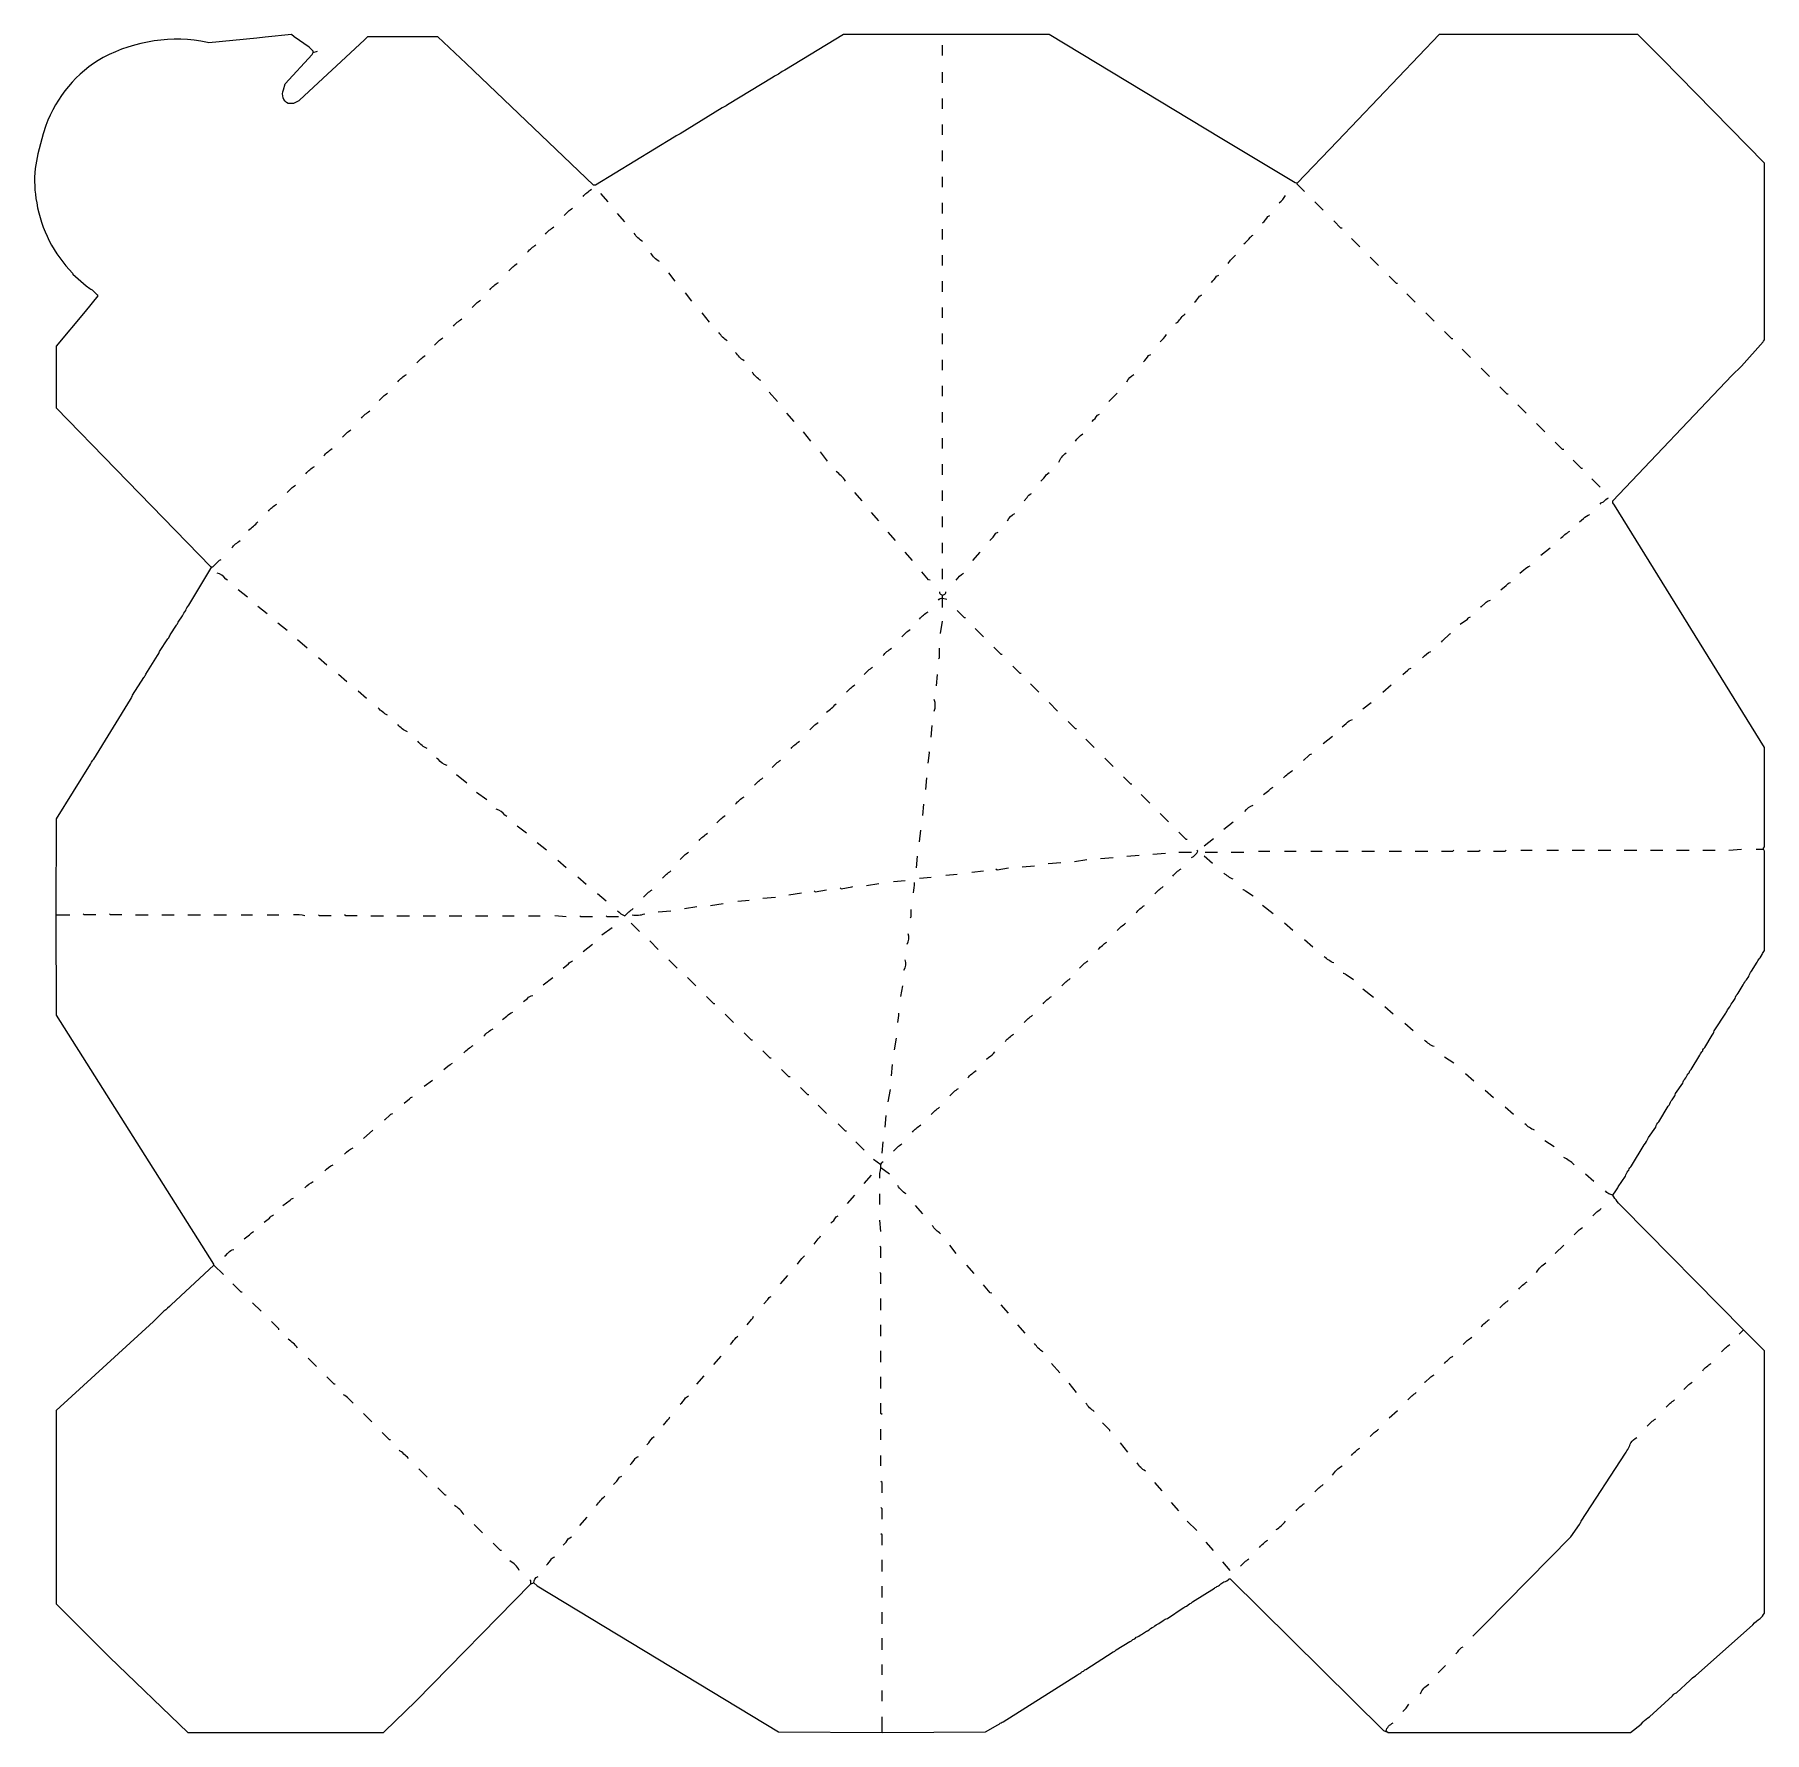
# Model space of a CAD drawing. Extents: x 84 to 1739, y 84 to 1708.
import ezdxf

# ---------------------------------------------------------------- set-up
doc = ezdxf.new("R2010")
doc.units = 0
doc.layers.get('0').update_dxf_attribs({"linetype": 'CONTINUOUS'})

msp = doc.modelspace()

# ---------------------------------------------------------------- linework, layer by layer
at = {"color": 250, "linetype": 'CONTINUOUS'}
for points in [[(351, 1691), (351, 1692), (347, 1696), (332.85, 1705.77), (330, 1708), (304.95, 1705.44), (297.05, 1704.56), (251, 1700), (249.93, 1700.59, 0.173218), (150, 1686, 0.182636), (95.3, 1620.9), (92.7, 1613.1), (87.62, 1594.08), (85, 1580, 0.071647), (86.43, 1547.05, 0.151392), (120.75, 1479.78), (121, 1479), (133.82, 1467.76), (137.18, 1465.24, -0.106979), (145, 1458), (132.8, 1443.1), (105, 1410), (105, 1351), (162.25, 1292.24), (253, 1199), (255, 1199), (259, 1203), (260, 1204, -0.184026), (263, 1206)], [(1299, 1558), (1292, 1565), (1292, 1566), (1290.1, 1566.3), (1220.15, 1608.23), (1055, 1708), (858, 1708), (802, 1674), (800.9, 1673.2, 0.089283), (796, 1670, 0.129316), (790.9, 1667.2), (747.1, 1640.8, -0.065958), (742.1, 1637.8), (702, 1613, 0.129316), (696.9, 1610.2), (696.1, 1609.8), (621, 1564), (619, 1564), (497.24, 1680.25), (470, 1706), (403, 1706), (400, 1703), (337.9, 1645.2), (337.1, 1644.8), (332, 1642), (327, 1642, -0.395498), (322.59, 1655.07), (324, 1661), (350, 1689), (351, 1691), (355, 1692)], [(1594, 598), (1597, 602, 0.120666), (1599, 606), (1606, 616, -0.129316), (1608.8, 621.1), (1609.2, 621.9, -0.113019), (1612, 626), (1624, 646, 0.095345), (1628, 653), (1635, 663, -0.162817), (1638, 668), (1647, 683), (1648, 684, -0.129316), (1650.8, 689.1), (1652, 691, 0.120666), (1654, 695), (1661, 705, -0.129316), (1663.8, 710.1, -0.089283), (1667, 715, -0.212214), (1669, 718), (1677.2, 731.9, -0.113019), (1680, 736, -0.212214), (1682, 739), (1689, 751, 0.120666), (1691, 755), (1702, 772, 0.067868), (1703.8, 775.1), (1705.8, 778.1, -0.089283), (1709, 783), (1711, 786, -0.129316), (1713.8, 791.1), (1718.8, 799.1, -0.089283), (1722, 804), (1724, 807, -0.129316), (1726.8, 812.1), (1732.2, 820.9, -0.113019), (1735, 825), (1737, 828, -0.120666), (1739, 832), (1739, 927), (1738, 929), (1738.2, 929.9), (1739, 931), (1739, 1026), (1595.77, 1257.85), (1594, 1260), (1594, 1262), (1708, 1382), (1717, 1391), (1737.8, 1414.1), (1738.2, 1414.9), (1739, 1416), (1739, 1585), (1641, 1685), (1618, 1708), (1428, 1708), (1330.8, 1606.1), (1292, 1566)], [(609, 1553, -0.071068), (617, 1560)], [(591, 1535, -0.071068), (599, 1542)], [(1275, 1547, 0.071068), (1281, 1554)], [(573, 1517, -0.071068), (581, 1524)], [(1259, 1528, 0.076982), (1264, 1534), (1266, 1535)], [(556, 1500, -0.071068), (564, 1507)], [(666, 1510, -0.117748), (658, 1518)], [(1241, 1508, 0.114296), (1247, 1514, -0.184026), (1250, 1516)], [(682, 1491, -0.149662), (674, 1499)], [(1226, 1489, -0.064905), (1233, 1497)], [(538, 1482, -0.071068), (546, 1489)], [(1210, 1471, 0.087559), (1215, 1477), (1217, 1478)], [(520, 1464, -0.071068), (528, 1471)], [(1194, 1452, 0.083767), (1198, 1457, -0.184026), (1201, 1459)], [(503, 1447, -0.071068), (511, 1454)], [(1176, 1432), (1178, 1433, -0.064905), (1185, 1441)], [(485, 1429, -0.071068), (493, 1436)], [(747, 1415, -0.108858), (739, 1423)], [(467, 1411, -0.071068), (475, 1418)], [(1161, 1414, 0.071068), (1167, 1421)], [(450, 1394, -0.071068), (458, 1401)], [(763, 1396, -0.108858), (755, 1404)], [(1145, 1395, 0.076982), (1150, 1401), (1152, 1402)], [(432, 1376, -0.071068), (440, 1383)], [(779, 1377, -0.107188), (771, 1385)], [(1129, 1376, -0.098559), (1136, 1383)], [(414, 1358, -0.071068), (422, 1365)], [(397, 1341, -0.071068), (405, 1348)], [(1096, 1338, 0.076982), (1101, 1344), (1103, 1345)], [(379, 1323, -0.071068), (387, 1330)], [(1080, 1319, -0.098559), (1087, 1326)], [(361, 1305, -0.071068), (369, 1312)], [(1064, 1299, -0.123106), (1071, 1308)], [(344, 1288, -0.071068), (352, 1295)], [(326, 1270, -0.071068), (334, 1277)], [(860, 1281, 0.100879), (851, 1290)], [(1047, 1281, 0.087559), (1052, 1287), (1055, 1289)], [(308, 1252, -0.071068), (316, 1259)], [(1031, 1262), (1033.8, 1265.1, -0.21987), (1038, 1269)], [(1582, 1259), (1583, 1260), (1585, 1261, -0.09902), (1590, 1265)], [(289, 1234, 0.071068), (298, 1242)], [(1015, 1243, -0.16038), (1022, 1250)], [(1562, 1242), (1566, 1245, -0.162278), (1572, 1249)], [(998, 1224, 0.071068), (1004, 1231), (1006, 1232)], [(1544, 1226, -0.070414), (1553, 1233)], [(273, 1217, -0.071068), (281, 1224)], [(265, 522), (256, 531), (255.77, 531.85), (105.49, 770.01), (105, 866), (105.49, 957.99), (137.8, 1010.1), (138.2, 1010.9, -0.113019), (141, 1015), (176, 1072, 0.120666), (178, 1076), (189, 1093, 0.067868), (190.8, 1096.1), (202, 1114, 0.120666), (204, 1118), (212, 1130, 0.120666), (214, 1134), (220, 1143, 0.067868), (221.8, 1146.1), (225.8, 1152.1, -0.089283), (229, 1157, -0.129316), (231.8, 1162.1), (254, 1199)], [(269, 1186), (267.2, 1187.25, 0.166639), (259, 1193)], [(966, 1186, -0.098559), (973, 1193)], [(1505, 1193), (1509, 1196, -0.084647), (1515, 1200)], [(950, 1175, 1.047367), (956, 1175)], [(1487, 1177), (1492, 1181, -0.150174), (1496, 1184)], [(949, 1167, -0.245916), (953, 1169), (957, 1168)], [(1467, 1161), (1468, 1160.5), (1472, 1164), (1473, 1165, -0.145376), (1477, 1167)], [(931, 1149, -0.071068), (939, 1156)], [(1448, 1144), (1455, 1149, -0.205258), (1458, 1151)], [(914, 1132, -0.071068), (922, 1139)], [(896, 1114, -0.071068), (904, 1121)], [(1412, 1112, -0.110184), (1420, 1118)], [(878, 1096, -0.071068), (886, 1103)], [(1393, 1096), (1398, 1100, -0.184026), (1401, 1102)], [(861, 1079, -0.064905), (869, 1086)], [(422, 1057, -0.08849), (413, 1064)], [(842, 1060, 0.071068), (851, 1068)], [(441, 1041, -0.128393), (432, 1048)], [(826, 1043, -0.071068), (834, 1050)], [(1335, 1046), (1339, 1049, -0.149737), (1345, 1053)], [(460, 1025, -0.128393), (451, 1032)], [(808, 1025, -0.071068), (816, 1032)], [(479, 1009, -0.166639), (470.8, 1014.75), (469, 1016)], [(790, 1007, -0.071068), (798, 1014)], [(1298, 1014), (1298.9, 1014.2), (1303, 1018, -0.184026), (1306, 1020)], [(773, 990, -0.071068), (781, 997)], [(1279, 997, -0.098843), (1288, 1004)], [(755, 972, -0.071068), (763, 979)], [(1260, 981), (1265, 985, -0.150174), (1269, 988)], [(536, 960), (534.2, 961.25, 0.166639), (526, 967)], [(737, 954, -0.071068), (745, 961)], [(1242, 965, -0.137915), (1250, 971)], [(720, 937, -0.071068), (728, 944)], [(1191, 921, 0.223726), (1197, 927), (1196, 928)], [(702, 919, -0.071068), (710, 926)], [(685, 901, -0.071068), (693, 908)], [(925, 887, 0.075231), (926, 897)], [(1173, 903, -0.071068), (1181, 910)], [(1231, 900, -0.084788), (1222, 906)], [(667, 883, -0.071068), (675, 890)], [(1156, 886, -0.071068), (1164, 893)], [(1250, 884), (1242.8, 888.75, 0.114256), (1240, 890)], [(343, 865, 0.079254), (332, 866)], [(642, 870, 0.124796), (649, 865, -0.071068), (657, 872)], [(1138, 868, -0.071068), (1146, 875)], [(919, 838, 0.238593), (920, 848)], [(1120, 851, -0.064905), (1128, 858)], [(1102, 833, -0.071068), (1110, 840)], [(590, 815), (595, 819, -0.150174), (599, 822)], [(1084, 815, -0.071068), (1092, 822)], [(1327, 820, -0.084788), (1318, 826)], [(1067, 798, -0.071068), (1075, 805)], [(1346, 804), (1338.8, 808.75, 0.114256), (1336, 810)], [(552, 783), (556, 786, -0.216752), (561, 789)], [(1049, 781, -0.064905), (1057, 788)], [(532, 766), (536, 769, -0.149737), (542, 773)], [(910, 763, 0.07013), (911, 772)], [(1031, 763, -0.071068), (1039, 770)], [(514, 750, -0.098843), (523, 757)], [(1013, 745, -0.071068), (1021, 752)], [(1423, 740, -0.097598), (1414, 746)], [(495, 734, -0.070414), (504, 741)], [(995, 728), (997.1, 729.8, 0.071874), (1003, 735)], [(476, 718, -0.072465), (484, 724)], [(977, 710, -0.071068), (985, 717)], [(960, 693, -0.071068), (968, 700)], [(438, 686), (443, 690, -0.184026), (446, 692)], [(942, 675, -0.071068), (950, 682)], [(419, 670), (419.9, 670.2), (424, 674, -0.184026), (427, 676)], [(924, 658, -0.071068), (932, 665)], [(1519, 660, -0.097598), (1510, 666)], [(906, 640, -0.071068), (914, 647)], [(381, 637, -0.137915), (389, 643)], [(893, 614, -0.088179), (894, 624), (894, 627, -0.212214), (896, 630)], [(1557, 627, 0.064652), (1547, 634)], [(362, 621, -0.110184), (370, 627)], [(343, 605, -0.072465), (351, 611)], [(918, 599, -0.117748), (910, 607)], [(1377, 85), (1377.9, 84.8), (1379, 84), (1611, 84), (1621, 92), (1623, 94, -0.076982), (1629, 99), (1651, 119, -0.150174), (1655, 122), (1668, 134, -0.083767), (1673, 138), (1728, 187, -0.071068), (1735, 193, 0.083767), (1739, 198), (1739, 449), (1719, 469), (1603.25, 586.25, -0.063049), (1594, 598, -0.22034), (1587, 602)], [(322, 588), (329, 593, -0.184026), (332, 595)], [(1575, 578, -0.071068), (1583, 585)], [(285, 556), (290, 560, -0.150174), (294, 563)], [(304, 572), (309, 576, -0.150174), (313, 579)], [(846, 571, 0.087559), (851, 577), (853, 578)], [(951, 561, -0.107188), (943, 569)], [(1557, 560, -0.071068), (1565, 567)], [(830, 551), (834, 556, 0.184026), (836, 559)], [(256, 531), (215, 493, -0.064525), (208, 487), (198, 477), (105, 392), (105, 207), (156, 156), (231, 84), (418, 84), (419.1, 84.8), (449, 114), (559, 226), (562, 227, -0.331049), (566, 233)], [(266, 540), (267, 540), (269, 542), (270, 543, -0.216752), (275, 546)], [(814, 532), (815.8, 534.1, -0.071874), (821, 540)], [(1521, 524, -0.126932), (1530, 533)], [(1504, 508, -0.071068), (1512, 515)], [(782, 494), (785.8, 498.1, -0.277998), (789, 501)], [(1486, 490, -0.071068), (1494, 497)], [(766, 474), (770, 479, 0.184026), (772, 482)], [(1468, 472, -0.071068), (1476, 479)], [(336, 452, 0.06477), (327, 460)], [(750, 455), (751.8, 457.1, -0.071874), (757, 463)], [(1049, 448, -0.123857), (1041, 456)], [(1451, 455, -0.071068), (1459, 462)], [(1698, 448, -0.071068), (1706, 455)], [(1433, 437, -0.071068), (1441, 444)], [(1680, 430, -0.071068), (1688, 437)], [(1414, 419), (1414.9, 419.2), (1419, 423, -0.150174), (1423, 426)], [(1662, 412, -0.071068), (1670, 419)], [(389, 399, 0.06477), (380, 407)], [(702, 398, 0.087559), (707, 404), (710, 406)], [(1098, 391, -0.107188), (1090, 399)], [(1398, 402, -0.071068), (1406, 409)], [(1645, 395, -0.071068), (1653, 402)], [(686, 378), (690, 383, 0.184026), (692, 386)], [(1627, 377, -0.071068), (1635, 384)], [(670, 359), (671.8, 361.1, -0.071874), (677, 367)], [(1362, 367, -0.071068), (1370, 374)], [(1460, 176), (1472, 188), (1554, 271), (1562, 283, 0.067868), (1563.8, 286.1), (1606, 351, 0.072375), (1611.2, 360.9, -0.143238), (1617, 366)], [(442, 346, 0.06477), (433, 354)], [(654, 340, 0.076982), (659, 346, -0.184026), (662, 348)], [(1344, 349, -0.071068), (1352, 356)], [(1147, 334, -0.149662), (1139, 342)], [(1326, 330, -0.126932), (1335, 339)], [(638, 321, 0.071068), (644, 328), (646, 329)], [(1309, 314, -0.071068), (1317, 321)], [(495, 292, 0.162595), (486, 301)], [(622, 301, -0.065166), (630, 310)], [(1291, 296, -0.071068), (1299, 303)], [(1272, 278, 0.071068), (1281, 286)], [(590, 263), (592.8, 266.1, -0.192905), (598, 271)], [(1256, 261, -0.071068), (1264, 268)], [(574, 244, 0.076982), (579, 250, -0.184026), (582, 252)], [(1238, 243, -0.071068), (1246, 250)], [(548, 239, 0.162595), (539, 248)], [(562, 227), (565.18, 224.24), (796, 84.49), (895, 84), (994, 84.49), (1005.9, 91.2), (1007, 92, -0.120666), (1011, 94), (1081.9, 139.2, 0.113019), (1086, 142, 0.212214), (1089, 144), (1089.9, 144.2), (1116, 161, 0.212214), (1119, 163), (1132.1, 170.8, 0.118981), (1135, 173, 0.212214), (1138, 175, 0.129316), (1143.1, 177.8), (1145, 179, -0.120666), (1149, 181, -0.084647), (1155, 185, -0.114561), (1159.9, 188.2), (1164, 191, -0.120666), (1168, 193), (1183, 203, -0.067868), (1186.1, 204.8), (1189, 207, 0.212214), (1192, 209), (1213, 222, -0.067868), (1216.1, 223.8, 0.118981), (1219, 226), (1222, 228, 0.162817), (1227, 231), (1228, 231), (1374.73, 85.75), (1377, 85, -0.237526), (1384, 93)], [(1444, 159), (1445.8, 161.1, -0.192905), (1451, 166)], [(1410, 121, -0.19407), (1418, 130)], [(1393, 104, 0.071068), (1399, 111)]]:
    msp.add_lwpolyline(points, format="xyb", dxfattribs=at)
for points in [[(953, 1688), (953, 1698)], [(953, 1662), (953, 1672)], [(953, 1637), (953, 1647)], [(953, 1612), (953, 1622)], [(953, 1587), (953, 1597)], [(953, 1562), (953, 1572)], [(633, 1548), (626, 1556)], [(953, 1537), (953, 1547)], [(1317, 1540), (1309, 1548)], [(649, 1529), (642, 1537)], [(1335, 1523), (1334, 1523), (1327, 1530)], [(953, 1512), (953, 1522)], [(1352, 1505), (1344, 1513)], [(953, 1487), (953, 1497)], [(1370, 1487), (1362, 1495)], [(697, 1472), (691, 1480)], [(1388, 1470), (1387, 1470), (1380, 1477)], [(713, 1453), (707, 1461)], [(953, 1462), (953, 1472)], [(1405, 1452), (1397, 1460)], [(730, 1433), (723, 1442)], [(953, 1437), (953, 1447)], [(1423, 1434), (1415, 1442)], [(1441, 1417), (1440, 1417), (1433, 1424)], [(953, 1412), (953, 1422)], [(1458, 1399), (1450, 1407)], [(953, 1387), (953, 1397)], [(1476, 1381), (1468, 1389)], [(795, 1357), (787, 1366)], [(953, 1362), (953, 1372)], [(1112, 1357), (1120, 1365)], [(1494, 1364), (1493, 1364), (1486, 1371)], [(811, 1338), (804, 1346)], [(953, 1337), (953, 1347)], [(1511, 1346), (1503, 1354)], [(827, 1319), (820, 1328)], [(1529, 1328), (1521, 1336)], [(843, 1300), (836, 1309)], [(953, 1312), (953, 1322)], [(1547, 1311), (1546, 1311), (1539, 1318)], [(953, 1287), (953, 1297)], [(1565, 1293), (1564, 1293), (1556, 1301)], [(1582, 1275), (1574, 1283)], [(876, 1262), (869, 1270)], [(953, 1262), (953, 1272)], [(892, 1243), (885, 1251)], [(953, 1237), (953, 1247)], [(908, 1224), (901, 1232)], [(924, 1205), (917, 1213)], [(953, 1212), (953, 1222)], [(982, 1205), (989, 1213)], [(1525, 1210), (1534, 1217)], [(941, 1186), (939.5, 1186.5), (933, 1194)], [(953, 1187), (953, 1197)], [(288, 1170), (279, 1177)], [(307, 1154), (298, 1161)], [(953, 1160), (953, 1169), (953, 1172)], [(326, 1138), (317, 1145)], [(975, 1150), (974, 1150), (967, 1157)], [(345, 1121), (336, 1129)], [(992, 1132), (984, 1140)], [(1430, 1127), (1431, 1128), (1438.1, 1134.8), (1439, 1135)], [(364, 1105), (356, 1112)], [(949, 1111), (950, 1112), (950, 1121)], [(1010, 1115), (1009, 1115), (1002, 1122)], [(383, 1089), (375, 1096)], [(947, 1085), (948, 1096)], [(1028, 1097), (1027, 1097), (1020, 1104)], [(402, 1073), (394, 1080)], [(1045, 1079), (1037, 1087)], [(1374, 1079), (1382, 1086)], [(1063, 1061), (1055, 1069)], [(1355, 1063), (1363, 1069)], [(942, 1036), (943, 1047)], [(1081, 1044), (1080, 1044), (1073, 1051)], [(1098, 1026), (1090, 1034)], [(1317, 1030), (1326, 1037)], [(1116, 1008), (1108, 1016)], [(498, 992), (488, 1000)], [(937, 986), (938, 997)], [(1134, 991), (1133, 991), (1126, 998)], [(517, 976), (507, 983)], [(1151, 973), (1143, 981)], [(934, 961), (935, 972)], [(1169, 955), (1161, 963)], [(555, 944), (546, 951)], [(931, 936), (932, 947)], [(1187, 938), (1186, 938), (1179, 945)], [(1222, 948), (1231, 955)], [(574, 928), (565, 935)], [(1203, 932), (1212, 939)], [(1255, 927), (1266, 927)], [(1280, 927), (1291, 927)], [(1305, 927), (1316, 927)], [(1329, 927), (1341, 927)], [(1354, 927), (1366, 927)], [(1380, 927), (1392, 927)], [(1405, 927), (1417, 927)], [(1506, 928), (1517, 928)], [(1531, 928), (1542, 928)], [(1555, 928), (1567, 928)], [(1580, 928), (1592, 928)], [(1605, 928), (1617, 928)], [(1630, 928), (1642, 928)], [(1731, 929), (1738, 929)], [(593, 911), (585, 918)], [(928, 911), (929, 922)], [(1104, 920), (1116, 921)], [(1179, 926), (1191, 926)], [(1211, 915), (1203, 922)], [(612, 895), (604, 902)], [(906, 898), (917, 899)], [(931, 901), (942, 902)], [(956, 904), (967, 905)], [(981, 907), (992, 908)], [(631, 879), (623, 886)], [(757, 879), (768, 880)], [(781, 882), (793, 883)], [(181, 866), (193, 866)], [(206, 866), (218, 866)], [(231, 866), (243, 866)], [(256, 866), (268, 866)], [(282, 866), (293, 866)], [(307, 866), (318, 866)], [(406, 865), (418, 865)], [(431, 865), (443, 865)], [(456, 865), (468, 865)], [(481, 865), (493, 865)], [(506, 865), (518, 865)], [(532, 865), (543, 865)], [(557, 865), (568, 865)], [(681, 869), (693, 870)], [(922, 863), (923, 864), (923, 871)], [(1269, 867), (1259, 875)], [(627, 847), (637, 854)], [(663, 850), (655, 858)], [(1288, 851), (1280, 858)], [(609, 831), (618, 838)], [(681, 833), (673, 841)], [(1307, 835), (1299, 842)], [(699, 815), (691, 823)], [(571, 799), (580, 806)], [(717, 798), (709, 806)], [(1365, 787), (1355, 795)], [(735, 781), (734, 781), (727, 788)], [(1384, 771), (1376, 778)], [(753, 763), (745, 771)], [(1403, 755), (1395, 762)], [(771, 746), (770, 746), (763, 753)], [(789, 729), (788, 729), (781, 736)], [(1442, 724), (1433, 730)], [(807, 711), (806, 711), (799, 718)], [(904, 712), (905, 723)], [(1461, 707), (1453, 714)], [(457, 702), (465, 708)], [(825, 694), (824, 694), (817, 701)], [(1480, 691), (1472, 698)], [(842, 676), (834, 684)], [(1499, 675), (1491, 682)], [(861, 659), (860, 659), (853, 666)], [(898, 663), (899, 674)], [(399, 652), (408, 660)], [(878, 641), (870, 649)], [(895, 638), (896, 649)], [(1538, 644), (1529, 650)], [(894, 627), (887, 632)], [(878, 609), (885, 617)], [(902, 618), (894, 624)], [(1576, 611), (1568, 618)], [(862, 590), (869, 598)], [(893, 589), (893, 599)], [(934, 580), (927, 588)], [(966, 542), (960, 550)], [(1539, 542), (1547, 550)], [(983, 523), (976, 531)], [(283, 505), (282, 505), (274, 513)], [(798, 513), (805, 521)], [(894, 488), (894, 499)], [(1000, 504), (998.5, 504.5), (992, 512)], [(301, 487), (293, 495)], [(1016, 485), (1009, 493)], [(318, 469), (318, 470), (311, 477)], [(894, 463), (894, 474)], [(1032, 466), (1025, 474)], [(1715, 465), (1719, 469)], [(894, 438), (894, 449)], [(354, 434), (346, 442)], [(734, 436), (741, 444)], [(1065, 428), (1057, 437)], [(372, 417), (371, 417), (364, 424)], [(718, 417), (725, 425)], [(894, 413), (894, 424)], [(1081, 409), (1074, 418)], [(895, 388), (894, 389), (894, 399)], [(407, 381), (399, 389)], [(1380, 385), (1388, 392)], [(425, 364), (424, 364), (417, 371)], [(894, 364), (894, 374)], [(1113, 372), (1113, 373), (1106, 380)], [(894, 339), (894, 349)], [(1130, 352), (1123, 361)], [(460, 328), (452, 336)], [(478, 311), (477, 311), (470, 318)], [(1163, 315), (1156, 323)], [(1179, 296), (1172, 304)], [(513, 275), (505, 283)], [(606, 282), (613, 290)], [(1196, 277), (1187, 286)], [(531, 258), (530, 258), (523, 265)], [(1212, 258), (1205, 266)], [(895, 238), (895, 249)], [(1228, 239), (1221, 247)], [(559, 226), (559, 229), (558, 230)], [(895, 213), (895, 224)], [(895, 188), (895, 199)], [(895, 163), (895, 174)], [(895, 139), (895, 149)], [(1427, 141), (1434, 148)], [(895, 114), (895, 124)], [(895, 84), (895, 99)]]:
    msp.add_lwpolyline(points, dxfattribs=at)
at = {"color": 37, "linetype": 'CONTINUOUS'}
for points in [[(951, 1135), (953, 1147)], [(1004, 910), (1005, 909), (1016, 911)], [(806, 885), (818, 887)], [(855, 892), (856, 891), (866.1, 892.8), (867, 893)], [(168, 866), (157, 866), (156, 867)]]:
    msp.add_lwpolyline(points, dxfattribs=at)
at = {"color": 27, "linetype": 'CONTINUOUS'}
msp.add_lwpolyline([(945, 1061, 0.165548), (945, 1072)], format="xyb", dxfattribs=at)
for points in [[(939, 1011), (940.5, 1021), (940, 1022)], [(1430, 927), (1441, 927), (1442, 928)], [(1029, 912), (1041, 913)], [(1054, 915), (1066, 916)], [(731, 875), (743, 877)], [(907, 737), (909, 748)]]:
    msp.add_lwpolyline(points, dxfattribs=at)
at = {"color": 252, "linetype": 'CONTINUOUS'}
for points in [[(1455, 927), (1466, 927), (1467, 928)], [(1480, 927), (1491, 927), (1492, 928)], [(143, 866), (132, 866), (131, 867)], [(368, 865), (357, 865), (356, 866)], [(393, 865), (382, 865), (381, 866)], [(618, 864), (607, 864), (606, 865)], [(643, 864), (632, 864), (631, 865)]]:
    msp.add_lwpolyline(points, dxfattribs=at)
at = {"color": 251, "linetype": 'CONTINUOUS'}
for points in [[(1655, 928), (1667, 928)], [(1680, 928), (1692, 928)], [(1204, 926), (1216, 926)], [(1229, 926), (1241, 926)], [(105, 866), (118, 866)], [(593, 864), (582, 865)], [(894, 563), (893, 574)], [(894, 538), (894, 548), (893, 549)], [(894, 513), (894, 523), (893, 524)], [(895, 313), (895, 323), (894, 324)], [(895, 288), (895, 298), (894, 299)], [(895, 263), (895, 273), (894, 274)]]:
    msp.add_lwpolyline(points, dxfattribs=at)
at = {"color": 197, "linetype": 'CONTINUOUS'}
for points in [[(1705, 928), (1717, 929)], [(1079, 917), (1091, 919)], [(1129, 922), (1141, 923)], [(880, 894), (892, 896)], [(830, 889), (831, 888), (842, 890)], [(706, 872), (718, 874)]]:
    msp.add_lwpolyline(points, dxfattribs=at)
at = {"color": 237, "linetype": 'CONTINUOUS'}
for points in [[(1154, 924), (1166, 925)], [(913, 788), (915, 798)]]:
    msp.add_lwpolyline(points, dxfattribs=at)
at = {"color": 197, "linetype": 'CONTINUOUS'}
msp.add_lwpolyline([(656, 866, 0.128229), (668, 867)], format="xyb", dxfattribs=at)
at = {"color": 247, "linetype": 'CONTINUOUS'}
msp.add_lwpolyline([(916, 813, 0.238593), (917, 823)], format="xyb", dxfattribs=at)
msp.add_lwpolyline([(901, 687), (903, 699)], dxfattribs=at)

doc.saveas('drawing.dxf')
